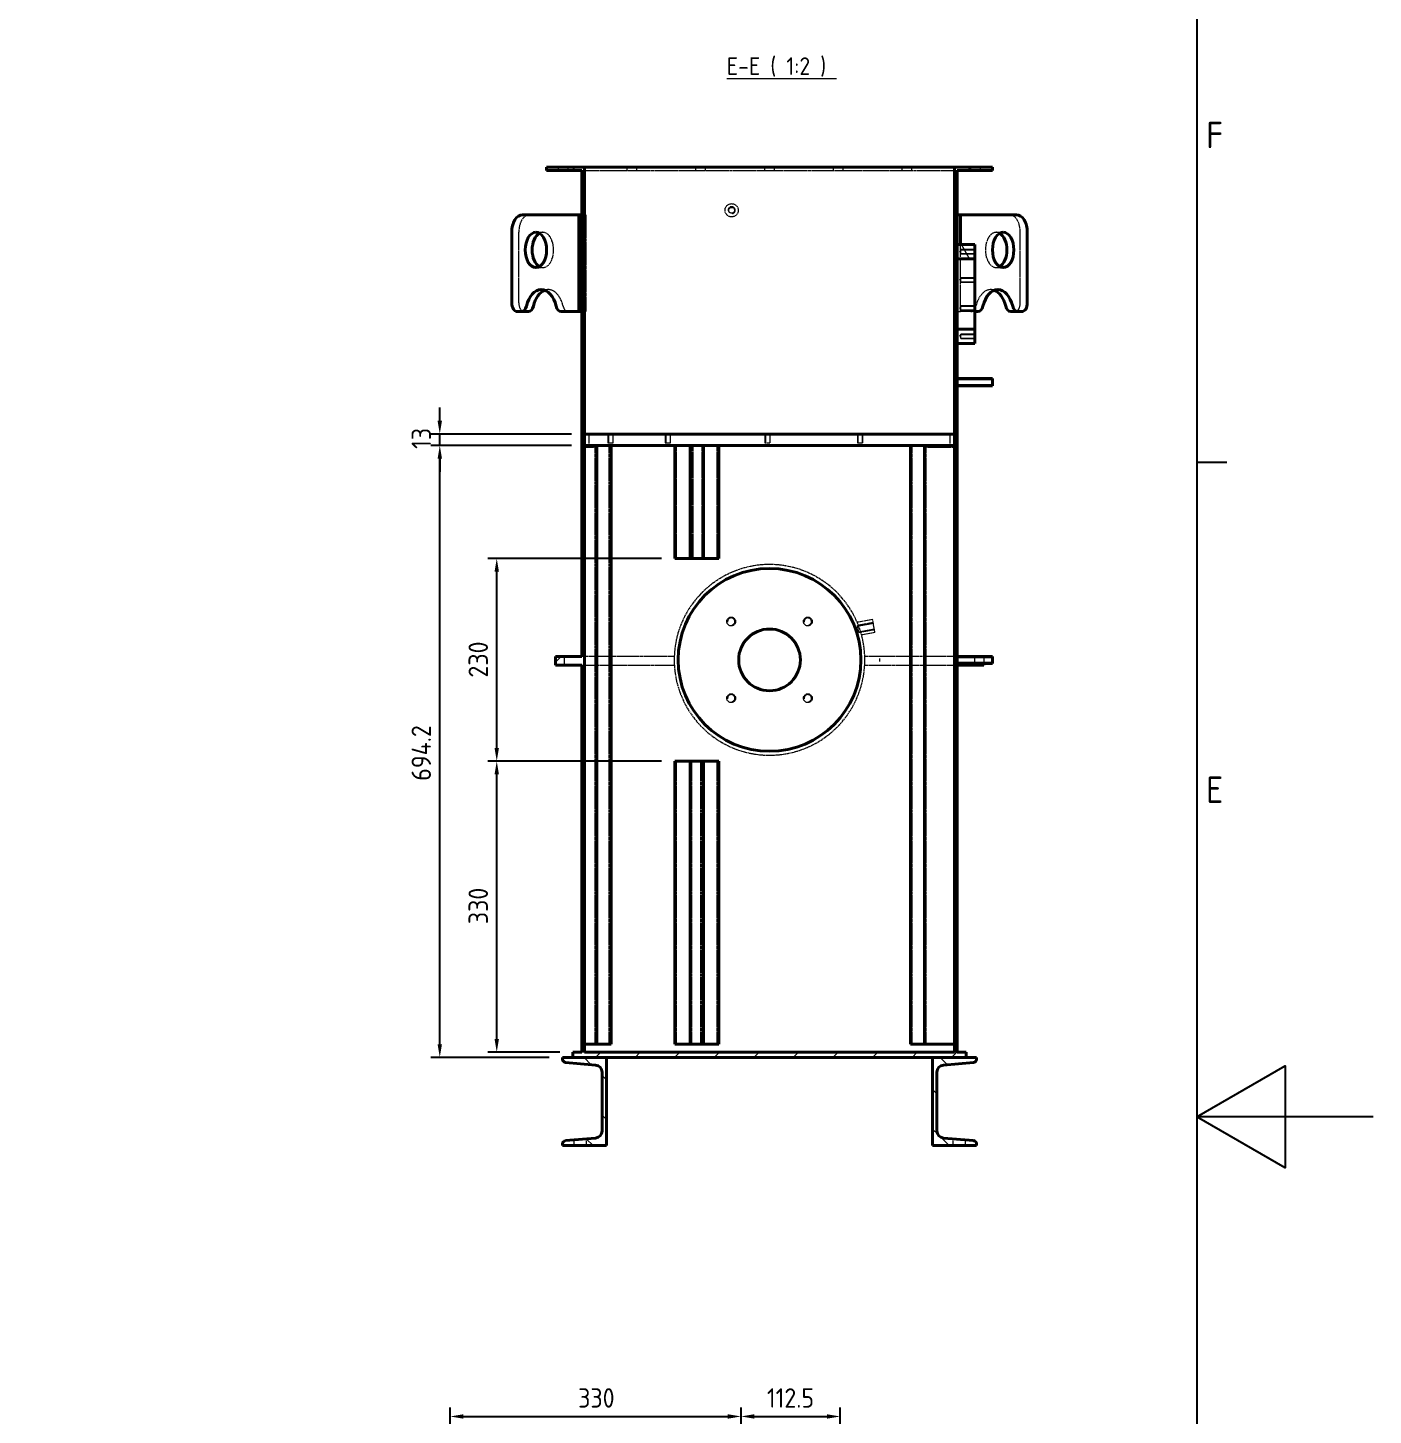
# Model space of a CAD drawing. Header units: millimetres. Extents: x 0 to 4205, y 0 to 2970.
# Drawn here: x 3442 to 4205, y 1316 to 2103 of the extents above; entities that cross this region are included whole.
import ezdxf

# ---------------------------------------------------------------- set-up
doc = ezdxf.new("R2010")
doc.units = ezdxf.units.MM
doc.header["$LTSCALE"] = 5
doc.linetypes.add('DASHED', pattern=[0.2067, 0.1654, -0.0413])
doc.layers.get('0').update_dxf_attribs({"color": 3, "lineweight": 25, "true_color": 0x00ff00})
for name, color, linetype, lineweight, true_color in [('가려진 것(ISO)', 2, 'DASHED', 18, 0xffff00), ('가시적인 것(ISO)', 3, 'Continuous', 40, 0x00ff00), ('가시적인 좁은 것(ISO)', 3, 'Continuous', 35, 0x00ff00), ('기호(ISO)', 5, 'Continuous', 25, 0x0000ff), ('치수(ISO)', 2, 'Continuous', 25, 0xffff00)]:
    doc.layers.add(name, color=color, linetype=linetype, lineweight=lineweight, true_color=true_color)
doc.layers.add('경계(ISO)', color=7, linetype='Continuous', lineweight=25)
doc.layers.add('해치(ISO)', color=7, linetype='Continuous', lineweight=18)
doc.styles.add('문자 텍스트_PSTEK_POSCO', font='isocp.shx')
doc.styles.add('치수 텍스트_PSTEK_POSCO', font='isocp.shx')
doc.styles.add('텍스트 스타일512', font='isocp.shx')
doc.dimstyles.new('치수_PSTEK_POSCO', dxfattribs={"dimscale": 5, "dimtxt": 2.2, "dimasz": 1.5, "dimexe": 1, "dimexo": 1.5, "dimgap": 1, "dimtad": 1, "dimrnd": 1e-08, "dimdsep": 46, "dimtxsty": '치수 텍스트_PSTEK_POSCO', "dimcen": 0.09, "dimdle": 10, "dimclrd": 7, "dimclre": 7, "dimclrt": 2, "dimadec": 1, "dimazin": 2, "dimtfac": 1, "dimtmove": 0, "dimatfit": 3, "dimfxl": 1, "dimtolj": 1, "dimlwd": -1, "dimlwe": -1, "dimarcsym": 0})

# ---------------------------------------------------------------- blocks, each defined once
blk = doc.blocks.new('경계 Default Border')
at = {"layer": '경계(ISO)'}
blk.add_line((821, 371.25), (824.4, 371.25), dxfattribs=at)
at = {"layer": '경계(ISO)', "flags": 128}
for points in [[(20, 20), (20, 574), (821, 574), (821, 20), (20, 20)], [(841, 297), (821, 297), (831, 302.77), (831, 291.23), (821, 297)]]:
    blk.add_lwpolyline(points, dxfattribs=at)
at = {"layer": '경계(ISO)', "color": 2, "true_color": 0xffff00, "char_height": 3, "attachment_point": 7, "style": '문자 텍스트_PSTEK_POSCO'}
for s, insert in [('F', (822.04, 406.87)), ('E', (822.04, 332.6))]:
    blk.add_mtext(s, dxfattribs=dict(at, insert=insert))
blk = doc.blocks.new('*D43')
at = {"layer": 'Defpoints', "color": 0, "transparency": 16777216}
for p in [(3707.74, 1686.67), (3808.79, 1686.67), (3750.99, 1521.67)]:
    blk.add_point(p, dxfattribs=at)
at = {"layer": '치수(ISO)', "color": 7, "transparency": 16777216}
for p, q in [((3801.29, 1686.67), (3702.74, 1686.67)), ((3707.74, 1529.17), (3707.74, 1679.17)), ((3743.49, 1521.67), (3702.74, 1521.67))]:
    blk.add_line(p, q, dxfattribs=at)
for points in [[(3706.49, 1679.17), (3708.99, 1679.17), (3707.74, 1686.67)], [(3706.49, 1529.17), (3708.99, 1529.17), (3707.74, 1521.67)]]:
    blk.add_solid(points, dxfattribs=at)
at = {"layer": '치수(ISO)', "color": 2, "transparency": 16777216, "insert": (3697.24, 1594.27), "char_height": 11, "attachment_point": 4, "rotation": 90, "style": '치수 텍스트_PSTEK_POSCO'}
blk.add_mtext('\\A1;330', dxfattribs=at)
blk = doc.blocks.new('*D103')
at = {"layer": 'Defpoints', "color": 0, "transparency": 16777216}
for p in [(3846.33, 1315.06), (3681.33, 1187.42), (3846.33, 1187.42)]:
    blk.add_point(p, dxfattribs=at)
at = {"layer": '치수(ISO)', "color": 7, "transparency": 16777216}
for p, q in [((3681.33, 1194.92), (3681.33, 1320.06)), ((3688.83, 1315.06), (3838.83, 1315.06)), ((3846.33, 1194.92), (3846.33, 1320.06))]:
    blk.add_line(p, q, dxfattribs=at)
for points in [[(3688.83, 1316.31), (3688.83, 1313.81), (3681.33, 1315.06)], [(3838.83, 1316.31), (3838.83, 1313.81), (3846.33, 1315.06)]]:
    blk.add_solid(points, dxfattribs=at)
at = {"layer": '치수(ISO)', "color": 2, "transparency": 16777216, "insert": (3753.92, 1325.56), "char_height": 11, "attachment_point": 4, "style": '치수 텍스트_PSTEK_POSCO'}
blk.add_mtext('\\A1;330', dxfattribs=at)
blk = doc.blocks.new('*D104')
at = {"layer": 'Defpoints', "color": 0, "transparency": 16777216}
for p in [(3902.58, 1315.06), (3902.58, 1280.42), (3846.33, 1187.42)]:
    blk.add_point(p, dxfattribs=at)
at = {"layer": '치수(ISO)', "color": 7, "transparency": 16777216}
for p, q in [((3846.33, 1194.92), (3846.33, 1320.06)), ((3853.83, 1315.06), (3895.08, 1315.06)), ((3902.58, 1287.92), (3902.58, 1320.06))]:
    blk.add_line(p, q, dxfattribs=at)
for points in [[(3853.83, 1316.31), (3853.83, 1313.81), (3846.33, 1315.06)], [(3895.08, 1316.31), (3895.08, 1313.81), (3902.58, 1315.06)]]:
    blk.add_solid(points, dxfattribs=at)
at = {"layer": '치수(ISO)', "color": 2, "transparency": 16777216, "insert": (3861.02, 1325.56), "char_height": 11, "attachment_point": 4, "style": '치수 텍스트_PSTEK_POSCO'}
blk.add_mtext('\\A1;112.5', dxfattribs=at)
blk = doc.blocks.new('*D185')
at = {"layer": 'Defpoints', "color": 0, "transparency": 16777216}
for p in [(3675.42, 1865.77), (3757.59, 1865.77), (3744.99, 1518.67)]:
    blk.add_point(p, dxfattribs=at)
at = {"layer": '치수(ISO)', "color": 7, "transparency": 16777216}
for p, q in [((3750.09, 1865.77), (3670.42, 1865.77)), ((3675.42, 1526.17), (3675.42, 1858.27)), ((3737.49, 1518.67), (3670.42, 1518.67))]:
    blk.add_line(p, q, dxfattribs=at)
for points in [[(3674.17, 1858.27), (3676.67, 1858.27), (3675.42, 1865.77)], [(3674.17, 1526.17), (3676.67, 1526.17), (3675.42, 1518.67)]]:
    blk.add_solid(points, dxfattribs=at)
at = {"layer": '치수(ISO)', "color": 2, "transparency": 16777216, "insert": (3664.91, 1675.59), "char_height": 11, "attachment_point": 4, "rotation": 90, "style": '치수 텍스트_PSTEK_POSCO'}
blk.add_mtext('\\A1;694.2', dxfattribs=at)
blk = doc.blocks.new('*D186')
at = {"layer": 'Defpoints', "color": 0, "transparency": 16777216}
for p in [(3675.42, 1872.27), (3757.59, 1872.27), (3757.59, 1865.77)]:
    blk.add_point(p, dxfattribs=at)
at = {"layer": '치수(ISO)', "color": 7, "transparency": 16777216}
for p, q in [((3675.42, 1879.77), (3675.42, 1887.27)), ((3750.09, 1872.27), (3670.42, 1872.27)), ((3750.09, 1865.77), (3670.42, 1865.77)), ((3675.42, 1865.77), (3675.42, 1872.27)), ((3675.42, 1858.27), (3675.42, 1850.77))]:
    blk.add_line(p, q, dxfattribs=at)
for points in [[(3674.17, 1879.77), (3676.67, 1879.77), (3675.42, 1872.27)], [(3674.17, 1858.27), (3676.67, 1858.27), (3675.42, 1865.77)]]:
    blk.add_solid(points, dxfattribs=at)
at = {"layer": '치수(ISO)', "color": 2, "transparency": 16777216, "insert": (3664.92, 1863.84), "char_height": 11, "attachment_point": 4, "rotation": 90, "style": '치수 텍스트_PSTEK_POSCO'}
blk.add_mtext('\\A1;13', dxfattribs=at)
blk = doc.blocks.new('*D187')
at = {"layer": 'Defpoints', "color": 0, "transparency": 16777216}
for p in [(3707.74, 1801.67), (3808.79, 1801.67), (3808.79, 1686.67)]:
    blk.add_point(p, dxfattribs=at)
at = {"layer": '치수(ISO)', "color": 7, "transparency": 16777216}
for p, q in [((3801.29, 1801.67), (3702.74, 1801.67)), ((3707.74, 1694.17), (3707.74, 1794.17)), ((3801.29, 1686.67), (3702.74, 1686.67))]:
    blk.add_line(p, q, dxfattribs=at)
for points in [[(3706.49, 1794.17), (3708.99, 1794.17), (3707.74, 1801.67)], [(3706.49, 1694.17), (3708.99, 1694.17), (3707.74, 1686.67)]]:
    blk.add_solid(points, dxfattribs=at)
at = {"layer": '치수(ISO)', "color": 2, "transparency": 16777216, "insert": (3697.24, 1734.13), "char_height": 11, "attachment_point": 4, "rotation": 90, "style": '치수 텍스트_PSTEK_POSCO'}
blk.add_mtext('\\A1;230', dxfattribs=at)

msp = doc.modelspace()

# ---------------------------------------------------------------- hatches: boundary and pattern name
at = {"layer": '해치(ISO)'}
h = msp.add_hatch(dxfattribs=at)
h.set_pattern_fill('ANSI31', color=256, scale=127, style=0)
h.set_pattern_definition([(45, (0, 0), (-11.22532, 11.22532), [])])
h.paths.add_polyline_path([(3740.9916, 1741.1713), (3755.9916, 1741.1713), (3755.9916, 1593.6713), (3757.5916, 1593.6713), (3757.5916, 1873.6713), (3755.9916, 1873.6713), (3755.9916, 1746.1713), (3740.9916, 1746.1713)])
h.paths.add_polyline_path([(3967.3916, 1931.6713), (3967.3916, 1521.6713), (3757.5916, 1521.6713), (3757.5916, 1548.6713), (3755.9916, 1548.6713), (3755.9916, 1521.6713), (3750.9916, 1521.6713), (3750.9916, 1518.6713), (3769.9916, 1518.6713), (3954.9916, 1518.6713), (3973.9916, 1518.6713), (3973.9916, 1521.6713), (3968.9916, 1521.6713), (3968.9916, 1923.6713), (3968.9916, 1931.6713)])
h.paths.add_polyline_path([(3988.9916, 2021.6713), (3988.9916, 2023.6713), (3967.3916, 2023.6713), (3967.3916, 1971.6713), (3968.9916, 1971.6713), (3968.9916, 1979.6713), (3968.9916, 2021.6713)])
h.paths.add_polyline_path([(3735.9916, 2023.6713), (3735.9916, 2021.6713), (3755.9916, 2021.6713), (3755.9916, 1918.6713), (3757.5916, 1918.6713), (3757.5916, 2023.6713)])
h = msp.add_hatch(dxfattribs=at)
h.set_pattern_fill('ANSI31', color=256, scale=127, angle=75.0001754, style=0)
h.set_pattern_definition([(120.00018, (0, 0), (-13.74813, -7.93754), [])])
h.paths.add_polyline_path([(3968.9916, 1923.6713), (3978.9916, 1923.6713), (3978.9916, 1931.6713), (3968.9916, 1931.6713)])
h.paths.add_polyline_path([(3978.9916, 1979.6713), (3968.9916, 1979.6713), (3968.9916, 1971.6713), (3978.9916, 1971.6713)])
h = msp.add_hatch(dxfattribs=at)
h.set_pattern_fill('ANSI31', color=256, scale=127, angle=90.0002105, style=0)
h.set_pattern_definition([(135.0002, (0, 0), (-11.22528, -11.22536), [])])
edge = h.paths.add_edge_path()
edge.add_line((3746.8173, 1515.8552), (3763.8402, 1514.3659))
edge.add_ellipse((3763.4916, 1510.3811), major_axis=(0.3486, 3.9848), ratio=1, start_angle=275, end_angle=360, ccw=False)
edge.add_line((3767.4916, 1510.3811), (3767.4916, 1476.9615))
edge.add_ellipse((3763.4916, 1476.9615), major_axis=(4, 0), ratio=1, start_angle=275, end_angle=360, ccw=False)
edge.add_line((3763.8402, 1472.9768), (3746.8173, 1471.4875))
edge.add_ellipse((3746.9916, 1469.4951), major_axis=(-0.1743, 1.9924), ratio=1, start_angle=0, end_angle=85)
edge.add_line((3744.9916, 1469.4951), (3744.9916, 1468.6713))
edge.add_line((3744.9916, 1468.6713), (3769.9916, 1468.6713))
edge.add_line((3769.9916, 1468.6713), (3769.9916, 1518.6713))
edge.add_line((3769.9916, 1518.6713), (3750.9916, 1518.6713))
edge.add_line((3750.9916, 1518.6713), (3744.9916, 1518.6713))
edge.add_line((3744.9916, 1518.6713), (3744.9916, 1517.8476))
edge.add_ellipse((3746.9916, 1517.8476), major_axis=(-2, 0), ratio=1, start_angle=0, end_angle=85)
edge = h.paths.add_edge_path()
edge.add_line((3979.9916, 1517.8476), (3979.9916, 1518.6713))
edge.add_line((3979.9916, 1518.6713), (3973.9916, 1518.6713))
edge.add_line((3973.9916, 1518.6713), (3954.9916, 1518.6713))
edge.add_line((3954.9916, 1518.6713), (3954.9916, 1468.6713))
edge.add_line((3954.9916, 1468.6713), (3979.9916, 1468.6713))
edge.add_line((3979.9916, 1468.6713), (3979.9916, 1469.4951))
edge.add_ellipse((3977.9916, 1469.4951), major_axis=(2, 0), ratio=1, start_angle=0, end_angle=85)
edge.add_line((3978.1659, 1471.4875), (3961.143, 1472.9768))
edge.add_ellipse((3961.4916, 1476.9615), major_axis=(-0.3486, -3.9848), ratio=1, start_angle=275, end_angle=360, ccw=False)
edge.add_line((3957.4916, 1476.9615), (3957.4916, 1510.3811))
edge.add_ellipse((3961.4916, 1510.3811), major_axis=(-4, 0), ratio=1, start_angle=275, end_angle=360, ccw=False)
edge.add_line((3961.143, 1514.3659), (3978.1659, 1515.8552))
edge.add_ellipse((3977.9916, 1517.8476), major_axis=(0.1743, -1.9924), ratio=1, start_angle=0, end_angle=85)

# ---------------------------------------------------------------- linework, layer by layer
at = {"layer": '가려진 것(ISO)'}
for p, q in [((3742.7416, 2021.6713), (3742.7416, 2023.6713)), ((3748.2416, 2021.6713), (3748.2416, 2023.6713)), ((3781.7416, 2021.6713), (3781.7416, 2023.6713)), ((3787.2416, 2021.6713), (3787.2416, 2023.6713)), ((3820.7416, 2021.6713), (3820.7416, 2023.6713)), ((3826.2416, 2021.6713), (3826.2416, 2023.6713)), ((3859.7416, 2021.6713), (3859.7416, 2023.6713)), ((3865.2416, 2021.6713), (3865.2416, 2023.6713)), ((3898.7416, 2021.6713), (3898.7416, 2023.6713)), ((3904.2416, 2021.6713), (3904.2416, 2023.6713)), ((3937.7416, 2021.6713), (3937.7416, 2023.6713)), ((3943.2416, 2021.6713), (3943.2416, 2023.6713)), ((3976.7416, 2021.6713), (3976.7416, 2023.6713)), ((3982.2416, 2021.6713), (3982.2416, 2023.6713)), ((3755.9916, 2021.6713), (3968.9916, 2021.6713)), ((3755.9916, 1996.6713), (3758.2147, 1996.6713)), ((3758.2147, 1996.6713), (3758.2147, 1941.6713)), ((3966.7685, 1996.6713), (3966.7685, 1941.6713)), ((3968.9916, 1996.6713), (3966.7685, 1996.6713)), ((3720.2444, 1946.6713), (3720.2444, 1986.6713)), ((3729.9422, 1986.6713), (3733.9137, 1986.6713)), ((3991.0695, 1986.6713), (3995.041, 1986.6713)), ((4004.7388, 1946.6713), (4004.7388, 1986.6713)), ((3970.3706, 1975.6713), (3970.9916, 1976.7048)), ((3970.3706, 1975.6713), (3970.9916, 1974.6378)), ((3970.74, 1941.6713), (3970.74, 1979.6713)), ((3978.9916, 1976.9213), (3970.9916, 1976.9213)), ((3970.9916, 1974.4213), (3970.9916, 1976.9213)), ((3970.9916, 1976.7048), (3978.9916, 1976.7048)), ((3970.9916, 1974.6378), (3978.9916, 1974.6378)), ((3970.9916, 1974.4213), (3978.9916, 1974.4213)), ((3729.9422, 1966.6713), (3733.9137, 1966.6713)), ((3970.3706, 1959.6713), (3970.9916, 1960.7048)), ((3970.3706, 1959.6713), (3970.9916, 1958.6378)), ((3978.9916, 1960.9213), (3970.9916, 1960.9213)), ((3970.9916, 1958.4213), (3970.9916, 1960.9213)), ((3970.9916, 1960.7048), (3978.9916, 1960.7048)), ((3991.0695, 1966.6713), (3995.041, 1966.6713)), ((3732.9798, 1954.1713), (3736.9513, 1954.1713)), ((3970.9916, 1958.6378), (3978.9916, 1958.6378)), ((3970.9916, 1958.4213), (3978.9916, 1958.4213)), ((3988.0319, 1954.1713), (3992.0034, 1954.1713)), ((3970.3706, 1943.6713), (3970.9916, 1944.7048)), ((3978.9916, 1944.9213), (3970.9916, 1944.9213)), ((3970.9916, 1942.4213), (3970.9916, 1944.9213)), ((3970.9916, 1944.7048), (3978.9916, 1944.7048)), ((3758.2147, 1941.6713), (3755.9916, 1941.6713)), ((3966.7685, 1941.6713), (3968.9916, 1941.6713)), ((3968.9916, 1941.6713), (3970.74, 1941.6713)), ((3970.3706, 1943.6713), (3970.9916, 1942.6378)), ((3978.9916, 1941.6713), (3970.74, 1941.6713)), ((3970.9916, 1942.6378), (3978.9916, 1942.6378)), ((3970.9916, 1942.4213), (3978.9916, 1942.4213)), ((3970.3706, 1927.6713), (3970.9916, 1928.7048)), ((3978.9916, 1928.9213), (3970.9916, 1928.9213)), ((3970.9916, 1926.4213), (3970.9916, 1928.9213)), ((3970.9916, 1928.7048), (3978.9916, 1928.7048)), ((3970.3706, 1927.6713), (3970.9916, 1926.6378)), ((3970.9916, 1926.6378), (3978.9916, 1926.6378)), ((3970.9916, 1926.4213), (3978.9916, 1926.4213)), ((3760.0916, 1865.7713), (3760.0916, 1872.2713)), ((3763.8595, 1864.7713), (3763.8595, 1865.7713)), ((3770.8416, 1872.2713), (3770.8416, 1867.2713)), ((3770.8416, 1867.2713), (3773.8416, 1867.2713)), ((3771.1123, 1872.2713), (3771.1123, 1867.2713)), ((3771.5916, 1526.2713), (3771.5916, 1865.7713)), ((3773.5708, 1872.2713), (3773.5708, 1867.2713)), ((3773.8416, 1867.2713), (3773.8416, 1872.2713)), ((3803.3416, 1872.2713), (3803.3416, 1867.2713)), ((3803.3416, 1867.2713), (3806.3416, 1867.2713)), ((3803.6123, 1872.2713), (3803.6123, 1867.2713)), ((3806.0708, 1872.2713), (3806.0708, 1867.2713)), ((3806.3416, 1867.2713), (3806.3416, 1872.2713)), ((3809.7916, 1801.6713), (3809.7916, 1865.7713)), ((3818.3416, 1801.6713), (3818.3416, 1865.7713)), ((3819.1416, 1801.6713), (3819.1416, 1865.7713)), ((3824.2416, 1801.6713), (3824.2416, 1865.7713)), ((3832.7916, 1801.6713), (3832.7916, 1865.7713)), ((3859.8416, 1872.2713), (3859.8416, 1867.2713)), ((3859.8416, 1867.2713), (3862.8416, 1867.2713)), ((3860.1123, 1872.2713), (3860.1123, 1867.2713)), ((3862.5708, 1872.2713), (3862.5708, 1867.2713)), ((3862.8416, 1867.2713), (3862.8416, 1872.2713)), ((3912.3416, 1872.2713), (3912.3416, 1867.2713)), ((3912.3416, 1867.2713), (3915.3416, 1867.2713)), ((3912.6123, 1872.2713), (3912.6123, 1867.2713)), ((3915.0708, 1872.2713), (3915.0708, 1867.2713)), ((3915.3416, 1867.2713), (3915.3416, 1872.2713)), ((3943.3916, 1526.2713), (3943.3916, 1865.7713)), ((3951.1236, 1865.7713), (3951.1236, 1864.7713)), ((3964.8916, 1865.7713), (3964.8916, 1872.2713)), ((3757.5916, 1864.7713), (3762.5916, 1864.7713)), ((3763.5916, 1864.7713), (3762.5916, 1864.7713)), ((3763.5916, 1864.7713), (3763.8595, 1864.7713)), ((3763.5916, 1526.2713), (3763.5916, 1864.7713)), ((3951.1236, 1864.7713), (3951.3916, 1864.7713)), ((3952.3916, 1864.7713), (3951.3916, 1864.7713)), ((3951.3916, 1526.2713), (3951.3916, 1864.7713)), ((3952.3916, 1864.7713), (3967.3916, 1864.7713)), ((3862.4916, 1798.2463), (3861.4916, 1798.2463)), ((3863.4916, 1798.2463), (3862.4916, 1798.2463)), ((3911.7877, 1761.6165), (3912.4825, 1763.4264)), ((3920.9831, 1767.0458), (3912.185, 1765.4944)), ((3921.287, 1765.3224), (3912.4237, 1763.7595)), ((3913.1183, 1759.8203), (3912.4237, 1763.7595)), ((3912.4825, 1763.4264), (3921.3457, 1764.9893)), ((3922.2855, 1759.6597), (3920.9831, 1767.0458)), ((3911.7877, 1761.6165), (3913.0596, 1760.1534)), ((3913.0596, 1760.1534), (3921.9228, 1761.7163)), ((3913.1183, 1759.8203), (3921.9816, 1761.3831)), ((3922.2855, 1759.6597), (3914.683, 1758.3192)), ((3745.9916, 1746.1713), (3745.9916, 1741.1713)), ((3808.4536, 1746.1713), (3755.9916, 1746.1713)), ((3755.9916, 1741.1713), (3808.4999, 1741.1713)), ((3916.4833, 1741.1713), (3968.9916, 1741.1713)), ((3968.9916, 1746.1713), (3916.5296, 1746.1713)), ((3924.9916, 1743.1713), (3924.9916, 1745.1713)), ((3978.9916, 1741.1713), (3978.9916, 1746.1713)), ((3983.9916, 1746.1713), (3983.9916, 1742.1713)), ((3809.7916, 1526.2713), (3809.7916, 1686.6713)), ((3818.3416, 1526.2713), (3818.3416, 1686.6713)), ((3823.4416, 1526.2713), (3823.4416, 1686.6713)), ((3824.2416, 1526.2713), (3824.2416, 1686.6713)), ((3832.7916, 1526.2713), (3832.7916, 1686.6713)), ((3860.9916, 1690.0963), (3862.4916, 1690.0963)), ((3862.4916, 1690.0963), (3863.9916, 1690.0963)), ((3757.5916, 1521.6713), (3755.9916, 1521.6713)), ((3968.9916, 1521.6713), (3967.3916, 1521.6713)), ((3751.4916, 1471.8964), (3751.4916, 1468.6713)), ((3758.4916, 1472.5088), (3758.4916, 1468.6713)), ((3966.4916, 1472.5088), (3966.4916, 1468.6713)), ((3973.4916, 1471.8964), (3973.4916, 1468.6713))]:
    msp.add_line(p, q, dxfattribs=at)
for centre, radius in [((3840.9916, 1999.1713), 3.75), ((3840.9916, 1999.1713), 1.6618), ((3840.7481, 1765.9149), 2.5), ((3884.2351, 1765.9149), 2.5), ((3840.7481, 1722.4278), 2.5), ((3884.2351, 1722.4278), 2.5)]:
    msp.add_circle(centre, radius, dxfattribs=at)
for centre, radius, start, end in [((3840.9916, 1999.1713), 2, 280, 190), ((3862.4916, 1744.1713), 54.075, 2.1196061, 177.8803939), ((3840.7481, 1765.9149), 2.0515, 280, 190), ((3884.2351, 1765.9149), 2.0515, 280, 190), ((3862.4916, 1744.1713), 54.075, 177.8803939, 183.1803169), ((3862.4916, 1744.1713), 54.075, 183.1803169, 356.8196831), ((3862.4916, 1744.1713), 54.075, 356.8196831, 2.1196061), ((3840.7481, 1722.4278), 2.0515, 280, 190), ((3884.2351, 1722.4278), 2.0515, 280, 190)]:
    msp.add_arc(centre, radius, start, end, dxfattribs=at)
for centre, major_axis, start_param, end_param in [((3726.3196, 1986.6713), (0, 10), 0, 1.57079633), ((3998.6636, 1986.6713), (0, 10), 4.71238898, 6.28318531), ((3733.9137, 1976.6713), (0, -10), 5.95020729, 9.75775597), ((3991.0695, 1976.6713), (0, 10), 5.95020729, 9.75775597), ((3736.9513, 1939.1713), (0, 15), 5.09678575, 6.50285364), ((3988.0319, 1939.1713), (0, 15), 6.06351697, 7.46958486), ((3723.282, 1946.6713), (0, -5), 4.71238898, 6.28318531), ((3748.2151, 1946.6713), (0, -5), 5.09678575, 6.28318531), ((3976.768, 1946.6713), (0, -5), 0, 1.18639955), ((4001.7012, 1946.6713), (0, -5), 0, 1.57079633)]:
    msp.add_ellipse(centre, major_axis=major_axis, ratio=0.60752534, start_param=start_param, end_param=end_param, dxfattribs=at)
at = {"layer": '가시적인 것(ISO)'}
for p, q in [((3735.9916, 2023.6713), (3735.9916, 2021.6713)), ((3757.5916, 2023.6713), (3735.9916, 2023.6713)), ((3757.5916, 1918.6713), (3757.5916, 2023.6713)), ((3757.5916, 2023.6713), (3967.3916, 2023.6713)), ((3988.9916, 2023.6713), (3967.3916, 2023.6713)), ((3967.3916, 2023.6713), (3967.3916, 1971.6713)), ((3988.9916, 2021.6713), (3988.9916, 2023.6713)), ((3735.9916, 2021.6713), (3755.9916, 2021.6713)), ((3755.9916, 2021.6713), (3755.9916, 1918.6713)), ((3968.9916, 1971.6713), (3968.9916, 2021.6713)), ((3968.9916, 2021.6713), (3988.9916, 2021.6713)), ((3754.2432, 1996.6713), (3722.3481, 1996.6713)), ((3754.2432, 1941.6713), (3754.2432, 1996.6713)), ((3754.2432, 1996.6713), (3755.9916, 1996.6713)), ((3970.74, 1996.6713), (3968.9916, 1996.6713)), ((3970.74, 1996.6713), (4002.6351, 1996.6713)), ((3970.74, 1979.6713), (3970.74, 1996.6713)), ((3716.2729, 1986.6713), (3716.2729, 1946.6713)), ((4008.7103, 1986.6713), (4008.7103, 1946.6713)), ((3978.9916, 1979.6713), (3968.9916, 1979.6713)), ((3968.9916, 1979.6713), (3968.9916, 1971.6713)), ((3978.9916, 1971.6713), (3978.9916, 1979.6713)), ((3967.3916, 1971.6713), (3968.9916, 1971.6713)), ((3967.3916, 1931.6713), (3967.3916, 1971.6713)), ((3968.9916, 1971.6713), (3968.9916, 1931.6713)), ((3968.9916, 1971.6713), (3978.9916, 1971.6713)), ((3968.9916, 1931.6713), (3968.9916, 1971.6713)), ((3978.9916, 1971.6713), (3978.9916, 1931.6713)), ((3719.3105, 1941.6713), (3721.716, 1941.6713)), ((3721.716, 1941.6713), (3725.6875, 1941.6713)), ((3744.2436, 1941.6713), (3754.2432, 1941.6713)), ((3755.9916, 1941.6713), (3754.2432, 1941.6713)), ((3980.7395, 1941.6713), (3978.9916, 1941.6713)), ((3999.2957, 1941.6713), (4003.2672, 1941.6713)), ((4005.6727, 1941.6713), (4003.2672, 1941.6713)), ((3967.3916, 1931.6713), (3967.3916, 1521.6713)), ((3968.9916, 1931.6713), (3967.3916, 1931.6713)), ((3968.9916, 1521.6713), (3968.9916, 1931.6713)), ((3978.9916, 1931.6713), (3968.9916, 1931.6713)), ((3968.9916, 1931.6713), (3968.9916, 1923.6713)), ((3978.9916, 1923.6713), (3978.9916, 1931.6713)), ((3968.9916, 1923.6713), (3978.9916, 1923.6713)), ((3755.9916, 1918.6713), (3757.5916, 1918.6713)), ((3755.9916, 1873.6713), (3755.9916, 1918.6713)), ((3757.5916, 1918.6713), (3757.5916, 1873.6713)), ((3968.9916, 1903.6713), (3988.9916, 1903.6713)), ((3968.9916, 1899.6713), (3988.9916, 1899.6713)), ((3988.9916, 1899.6713), (3988.9916, 1903.6713)), ((3757.5916, 1873.6713), (3755.9916, 1873.6713)), ((3755.9916, 1873.6713), (3755.9916, 1746.1713)), ((3757.5916, 1593.6713), (3757.5916, 1873.6713)), ((3967.3916, 1872.2713), (3757.5916, 1872.2713)), ((3757.5916, 1865.7713), (3762.5916, 1865.7713)), ((3764.5916, 1865.7713), (3762.5916, 1865.7713)), ((3764.5916, 1865.7713), (3765.5916, 1865.7713)), ((3764.5916, 1526.2713), (3764.5916, 1865.7713)), ((3765.5916, 1865.7713), (3770.5916, 1865.7713)), ((3817.5416, 1865.7713), (3765.5916, 1865.7713)), ((3772.5916, 1526.2713), (3772.5916, 1865.7713)), ((3808.7916, 1801.6713), (3808.7916, 1865.7713)), ((3810.7916, 1865.7713), (3817.5416, 1865.7713)), ((3817.5416, 1801.6713), (3817.5416, 1865.7713)), ((3819.1416, 1865.7713), (3817.5416, 1865.7713)), ((3819.1416, 1865.7713), (3823.4416, 1865.7713)), ((3825.0416, 1865.7713), (3823.4416, 1865.7713)), ((3825.0416, 1801.6713), (3825.0416, 1865.7713)), ((3825.0416, 1865.7713), (3831.7916, 1865.7713)), ((3949.3916, 1865.7713), (3825.0416, 1865.7713)), ((3833.7916, 1801.6713), (3833.7916, 1865.7713)), ((3942.3916, 1526.2713), (3942.3916, 1865.7713)), ((3944.3916, 1865.7713), (3949.3916, 1865.7713)), ((3949.3916, 1865.7713), (3950.3916, 1865.7713)), ((3952.3916, 1865.7713), (3950.3916, 1865.7713)), ((3950.3916, 1526.2713), (3950.3916, 1865.7713)), ((3952.3916, 1865.7713), (3967.3916, 1865.7713)), ((3810.7916, 1801.6713), (3808.7916, 1801.6713)), ((3810.7916, 1801.6713), (3817.5416, 1801.6713)), ((3819.1416, 1801.6713), (3817.5416, 1801.6713)), ((3819.1416, 1801.6713), (3823.4416, 1801.6713)), ((3825.0416, 1801.6713), (3823.4416, 1801.6713)), ((3825.0416, 1801.6713), (3831.7916, 1801.6713)), ((3833.7916, 1801.6713), (3831.7916, 1801.6713)), ((3755.9916, 1746.1713), (3740.9916, 1746.1713)), ((3740.9916, 1746.1713), (3740.9916, 1741.1713)), ((3740.9916, 1741.1713), (3755.9916, 1741.1713)), ((3755.9916, 1741.1713), (3755.9916, 1593.6713)), ((3968.9916, 1746.1713), (3988.9916, 1746.1713)), ((3968.9916, 1742.1713), (3988.9916, 1742.1713)), ((3983.9916, 1741.1713), (3968.9916, 1741.1713)), ((3983.9916, 1742.1713), (3983.9916, 1741.1713)), ((3988.9916, 1742.1713), (3988.9916, 1746.1713)), ((3808.7916, 1686.6713), (3810.7916, 1686.6713)), ((3808.7916, 1526.2713), (3808.7916, 1686.6713)), ((3817.5416, 1686.6713), (3810.7916, 1686.6713)), ((3817.5416, 1686.6713), (3819.1416, 1686.6713)), ((3817.5416, 1526.2713), (3817.5416, 1686.6713)), ((3823.4416, 1686.6713), (3819.1416, 1686.6713)), ((3823.4416, 1686.6713), (3825.0416, 1686.6713)), ((3831.7916, 1686.6713), (3825.0416, 1686.6713)), ((3825.0416, 1526.2713), (3825.0416, 1686.6713)), ((3831.7916, 1686.6713), (3833.7916, 1686.6713)), ((3833.7916, 1526.2713), (3833.7916, 1686.6713)), ((3755.9916, 1593.6713), (3757.5916, 1593.6713)), ((3755.9916, 1548.6713), (3755.9916, 1593.6713)), ((3757.5916, 1593.6713), (3757.5916, 1548.6713)), ((3757.5916, 1548.6713), (3755.9916, 1548.6713)), ((3755.9916, 1548.6713), (3755.9916, 1521.6713)), ((3757.5916, 1521.6713), (3757.5916, 1548.6713)), ((3755.9916, 1521.6713), (3750.9916, 1521.6713)), ((3750.9916, 1521.6713), (3750.9916, 1518.6713)), ((3762.5916, 1526.2713), (3757.5916, 1526.2713)), ((3967.3916, 1521.6713), (3757.5916, 1521.6713)), ((3762.5916, 1526.2713), (3764.5916, 1526.2713)), ((3765.5916, 1526.2713), (3764.5916, 1526.2713)), ((3770.5916, 1526.2713), (3765.5916, 1526.2713)), ((3770.5916, 1526.2713), (3772.5916, 1526.2713)), ((3808.7916, 1526.2713), (3810.7916, 1526.2713)), ((3817.5416, 1526.2713), (3810.7916, 1526.2713)), ((3819.1416, 1526.2713), (3817.5416, 1526.2713)), ((3819.1416, 1526.2713), (3823.4416, 1526.2713)), ((3825.0416, 1526.2713), (3823.4416, 1526.2713)), ((3831.7916, 1526.2713), (3825.0416, 1526.2713)), ((3831.7916, 1526.2713), (3833.7916, 1526.2713)), ((3942.3916, 1526.2713), (3944.3916, 1526.2713)), ((3949.3916, 1526.2713), (3944.3916, 1526.2713)), ((3950.3916, 1526.2713), (3949.3916, 1526.2713)), ((3950.3916, 1526.2713), (3952.3916, 1526.2713)), ((3967.3916, 1526.2713), (3952.3916, 1526.2713)), ((3973.9916, 1521.6713), (3968.9916, 1521.6713)), ((3973.9916, 1518.6713), (3973.9916, 1521.6713)), ((3769.9916, 1518.6713), (3744.9916, 1518.6713)), ((3744.9916, 1518.6713), (3744.9916, 1517.8476)), ((3746.8173, 1515.8552), (3763.8402, 1514.3659)), ((3750.9916, 1518.6713), (3973.9916, 1518.6713)), ((3769.9916, 1468.6713), (3769.9916, 1518.6713)), ((3979.9916, 1518.6713), (3954.9916, 1518.6713)), ((3954.9916, 1518.6713), (3954.9916, 1468.6713)), ((3961.143, 1514.3659), (3978.1659, 1515.8552)), ((3979.9916, 1517.8476), (3979.9916, 1518.6713)), ((3767.4916, 1510.3811), (3767.4916, 1476.9615)), ((3957.4916, 1476.9615), (3957.4916, 1510.3811)), ((3763.8402, 1472.9768), (3746.8173, 1471.4875)), ((3978.1659, 1471.4875), (3961.143, 1472.9768)), ((3744.9916, 1469.4951), (3744.9916, 1468.6713)), ((3744.9916, 1468.6713), (3769.9916, 1468.6713)), ((3954.9916, 1468.6713), (3979.9916, 1468.6713)), ((3979.9916, 1468.6713), (3979.9916, 1469.4951))]:
    msp.add_line(p, q, dxfattribs=at)
for radius in [51.825, 17.5]:
    msp.add_circle((3862.4916, 1744.1713), radius, dxfattribs=at)
for centre, radius, start, end in [((3746.9916, 1517.8476), 2, 180, 265), ((3763.4916, 1510.3811), 4, 0, 85), ((3961.4916, 1510.3811), 4, 95, 180), ((3977.9916, 1517.8476), 2, 275, 0), ((3763.4916, 1476.9615), 4, 275, 0), ((3961.4916, 1476.9615), 4, 180, 265), ((3746.9916, 1469.4951), 2, 95, 180), ((3977.9916, 1469.4951), 2, 0, 85)]:
    msp.add_arc(centre, radius, start, end, dxfattribs=at)
for centre, major_axis, start_param, end_param in [((3722.3481, 1986.6713), (0, 10), 0, 1.57079633), ((4002.6351, 1986.6713), (0, 10), 4.71238898, 6.28318531), ((3733.9137, 1976.6713), (0, 10), 0.33297801, 2.80861464), ((3991.0695, 1976.6713), (0, -10), 0.33297801, 2.80861464), ((3732.9798, 1939.1713), (0, 15), 5.09678575, 7.46958486), ((3736.9513, 1939.1713), (0, 15), 0.21966834, 1.18639955), ((3992.0034, 1939.1713), (0, 15), 5.09678575, 7.46958486), ((3988.0319, 1939.1713), (0, 15), 5.09678575, 6.06351697), ((3719.3105, 1946.6713), (0, -5), 4.71238898, 6.28318531), ((3721.716, 1946.6713), (0, -5), 0, 1.18639955), ((3725.6875, 1946.6713), (0, -5), 0, 1.18639955), ((3744.2436, 1946.6713), (0, -5), 5.09678575, 6.28318531), ((3980.7395, 1946.6713), (0, -5), 0, 1.18639955), ((3999.2957, 1946.6713), (0, -5), 5.09678575, 6.28318531), ((4003.2672, 1946.6713), (0, -5), 5.09678575, 6.28318531), ((4005.6727, 1946.6713), (0, -5), 0, 1.57079633)]:
    msp.add_ellipse(centre, major_axis=major_axis, ratio=0.60752534, start_param=start_param, end_param=end_param, dxfattribs=at)
for centre in [(3729.9422, 1976.6713), (3995.041, 1976.6713)]:
    msp.add_ellipse(centre, major_axis=(0, 10), ratio=0.60752534, dxfattribs=at)
at = {"layer": '가시적인 좁은 것(ISO)'}
for p, q in [((3988.9916, 1903.2993), (3968.9916, 1903.2993)), ((3968.9916, 1900.0433), (3988.9916, 1900.0433)), ((3988.9916, 1745.7993), (3968.9916, 1745.7993)), ((3968.9916, 1742.5433), (3988.9916, 1742.5433))]:
    msp.add_line(p, q, dxfattribs=at)
at = {"layer": '기호(ISO)', "color": 7, "lineweight": 18}
msp.add_line((3838.2181, 2073.8358), (3900.4588, 2073.8358), dxfattribs=at)

# ---------------------------------------------------------------- block references
at = {"xscale": 5, "yscale": 5, "zscale": 5}
msp.add_blockref('경계 Default Border', (0, 0), dxfattribs=at)

# ---------------------------------------------------------------- texts
at = {"layer": '기호(ISO)', "color": 7, "insert": (3838.2181, 2074.9416), "char_height": 10, "attachment_point": 7, "style": '텍스트 스타일512'}
msp.add_mtext('E-E ( 1:2 )', dxfattribs=at)

# ---------------------------------------------------------------- dimensions: what is measured, and where the dimension line sits
at = {"layer": '치수(ISO)', "color": 7}
for base, p1, p2, angle, override, picture, middle in [((3675.4161, 1872.2713), (3757.5916, 1865.7713), (3757.5916, 1872.2713), 270, {"dimdec": 2, "dimlfac": 2, "dimtp": 0, "dimtm": 0, "dimtdec": 2, "dimtofl": 1, "dimatfit": 1}, '*D186', (3675.4161, 1869.0213)), ((3675.4161, 1865.7713), (3744.9916, 1518.6713), (3757.5916, 1865.7713), 90, {"dimdec": 2, "dimlfac": 2, "dimtp": 0, "dimtm": 0, "dimtdec": 2, "dimtofl": 0, "dimatfit": 1}, '*D185', (3675.4161, 1692.2213)), ((3707.7366, 1801.6713), (3808.7916, 1686.6713), (3808.7916, 1801.6713), 90, {"dimdec": 2, "dimlfac": 2, "dimtp": 0, "dimtm": 0, "dimtdec": 2, "dimtofl": 0, "dimatfit": 1}, '*D187', (3707.7366, 1744.1713)), ((3707.7366, 1686.6713), (3750.9916, 1521.6713), (3808.7916, 1686.6713), 90, {"dimdec": 2, "dimlfac": 2, "dimtp": 0, "dimtm": 0, "dimtdec": 2, "dimtofl": 0, "dimatfit": 1}, '*D43', (3707.7366, 1604.1713))]:
    dim = msp.add_linear_dim(base=base, p1=p1, p2=p2, angle=angle, dimstyle='치수_PSTEK_POSCO', override=override, dxfattribs=at)
    dim.commit()
    dim.dimension.update_dxf_attribs({"geometry": picture, "text_midpoint": middle, "dimtype": 160})
for base, p1, p2, picture, middle in [((3846.3263, 1315.0637), (3681.3263, 1187.4247), (3846.3263, 1187.4247), '*D103', (3763.8263, 1315.0637)), ((3902.5763, 1315.0637), (3846.3263, 1187.4247), (3902.5763, 1280.4247), '*D104', (3874.4513, 1315.0637))]:
    dim = msp.add_linear_dim(base=base, p1=p1, p2=p2, dimstyle='치수_PSTEK_POSCO', override={"dimdec": 2, "dimlfac": 2, "dimtp": 0, "dimtm": 0, "dimtdec": 2, "dimtofl": 0, "dimatfit": 1}, dxfattribs=at)
    dim.commit()
    dim.dimension.update_dxf_attribs({"geometry": picture, "text_midpoint": middle, "dimtype": 160})

doc.saveas('drawing.dxf')
